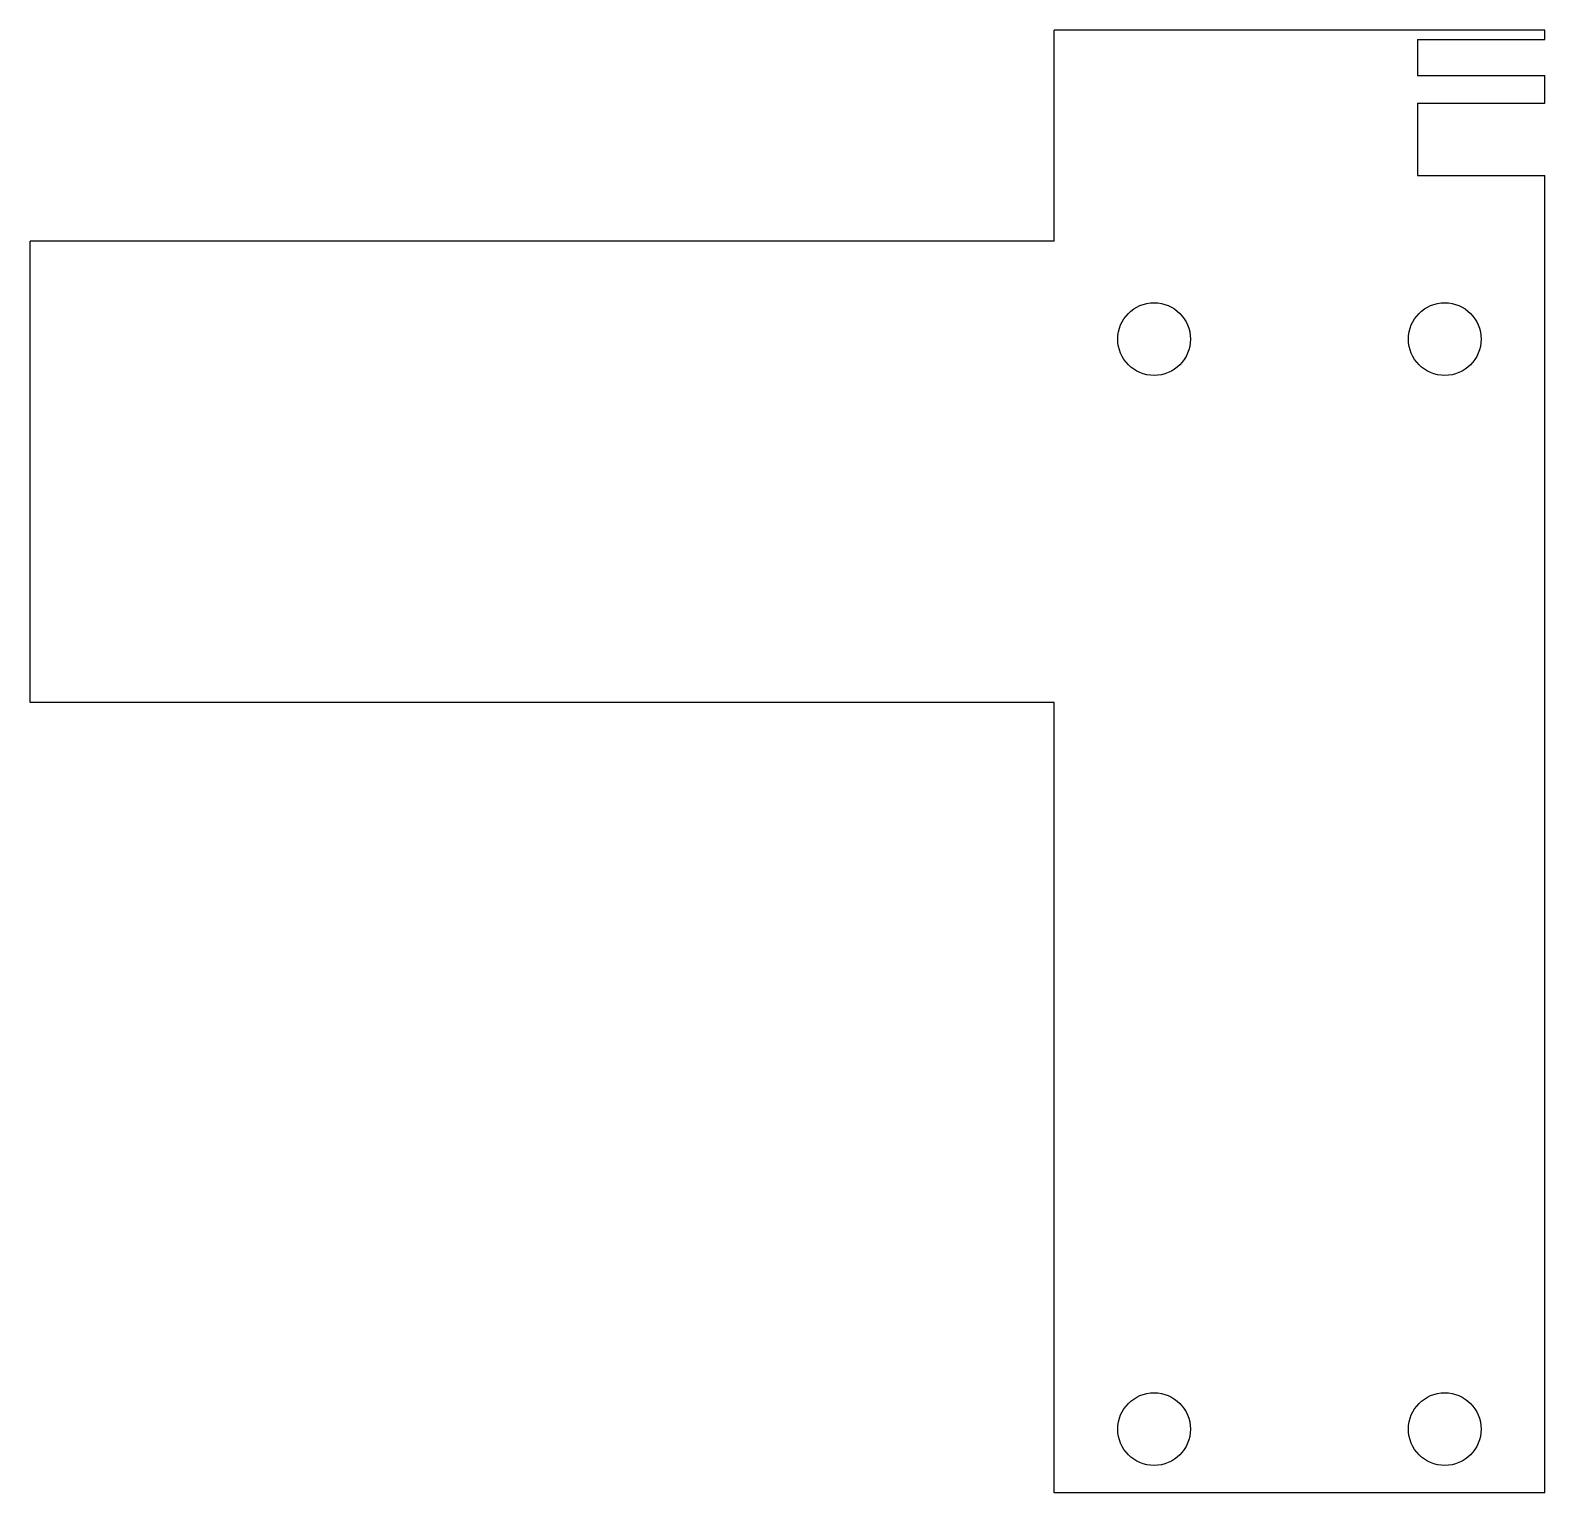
# Model space of a CAD drawing. Header units: millimetres. Extents: x 0 to 83.4, y 0 to 80.5.
import ezdxf

# ---------------------------------------------------------------- set-up
doc = ezdxf.new("R2010")
doc.units = ezdxf.units.MM

msp = doc.modelspace()

# ---------------------------------------------------------------- linework, layer by layer
for p, q in [((83.35, 80.5, 3.975), (56.35, 80.5, 3.975)), ((56.35, 68.9, 3.975), (56.35, 80.5, 3.975)), ((83.35, 79.989, 3.975), (83.35, 80.5, 3.975)), ((76.35, 79.989, 3.975), (76.35, 78.011, 3.975)), ((76.35, 79.989, 3.975), (83.35, 79.989, 3.975)), ((76.35, 78.011, 3.975), (83.35, 78.011, 3.975)), ((83.35, 76.494, 3.975), (83.35, 78.011, 3.975)), ((76.35, 76.494, 3.975), (76.35, 72.506, 3.975)), ((76.35, 76.494, 3.975), (83.35, 76.494, 3.975)), ((76.35, 72.506, 3.975), (83.35, 72.506, 3.975)), ((83.35, 0, 3.975), (83.35, 72.506, 3.975)), ((56.35, 68.9, 3.975), (0, 68.9, 3.975)), ((0, 43.5, 3.975), (0, 68.9, 3.975)), ((56.35, 43.5, 3.975), (0, 43.5, 3.975)), ((56.35, 0, 3.975), (56.35, 43.5, 3.975)), ((83.35, 0, 3.975), (56.35, 0, 3.975))]:
    msp.add_line(p, q)
for centre in [(61.85, 63.5, 3.975), (77.85, 63.5, 3.975), (61.85, 3.5, 3.975), (77.85, 3.5, 3.975)]:
    msp.add_circle(centre, 2)

doc.saveas('drawing.dxf')
